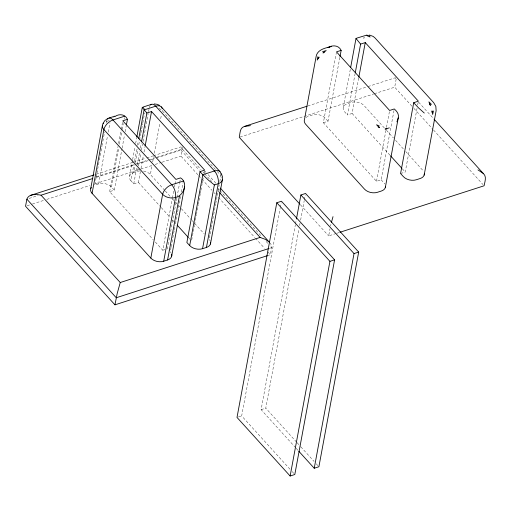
<?xml version="1.0" encoding="UTF-8"?>
<svg xmlns="http://www.w3.org/2000/svg" width="511" height="511" viewBox="0 0 511 511"><rect width="100%" height="100%" fill="white"/><g stroke="black" fill="none" stroke-linecap="round" stroke-linejoin="round"><path stroke-width="0.38" stroke-dasharray="2.56 1.92" d="M182.529 147.538L180.977 156.117L198.108 175.005M396.178 79.064L394.69 87.189L413.316 107.725M96.094 177.866L94.739 185.174L98.623 183.915A9.39 6.023 10.5 0 1 111.5 187.045L114.311 190.143L109.648 191.651L153.217 239.691M96.215 177.202L96.828 173.881M96.949 173.216L97.569 169.895M97.69 169.23L99.166 161.259M99.415 159.93L102.002 145.98M102.123 145.316L102.494 143.323M102.858 141.33L104.583 132.036M106.307 122.736L106.556 121.407A9.39 4.644 72.1 0 1 106.876 120.213M98.623 183.915L107.482 136.092M108.223 132.106L109.948 122.812M109.648 191.651L118.015 146.491M118.597 143.374L121.05 130.139M121.19 129.36L122.493 122.353M111.5 187.045L118.75 147.928M119.433 144.243L121.899 130.957M122.174 129.481L123.266 123.579M124.084 119.146L124.358 117.671M114.311 190.143L121.957 148.88M122.103 148.101L124.556 134.866M125.131 131.749L126.287 125.521M129.596 176.059L132.496 160.409M132.643 159.624L135.07 146.536M135.639 143.463L136.648 138.034M140.423 171.472L138.404 182.376L133.741 183.877L130.931 180.779L134.074 163.807M134.623 160.85L136.948 148.305M137.497 145.354L138.315 140.927M130.931 180.779A9.39 6.023 10.5 0 1 133.595 172.641L134.949 165.334M135.441 162.677L138.027 148.727M138.762 144.741L139.503 140.755M139.624 140.091L140.857 133.448M140.979 132.783L141.592 129.462M141.719 128.804L142.211 126.147M142.454 124.818L142.703 123.49M142.825 122.825L144.67 112.861M133.741 183.877L136.629 168.304M137.35 164.414L139.803 151.179M140.378 148.062L141.247 143.393M133.595 172.641L137.478 171.383L138.219 167.397M138.462 166.069L140.927 152.789M141.419 150.132L142.524 144.153M143.016 141.496L148.19 113.602M148.56 111.609L149.052 108.952M140.998 168.362L143.45 155.127M144.032 152.01L145.041 146.561M164.785 190.418L150.362 174.519L152.08 165.213M152.7 161.891L153.683 156.577M154.296 153.255L159.962 122.704M160.697 118.718L161.438 114.732M164.778 249.592L162.779 250.237L172.303 198.856M172.45 198.076L173.746 191.069M174.468 187.173L174.903 184.841M175.043 184.062L175.765 180.166M176.825 198.127L167.442 248.736L169.313 250.799M176.966 197.348L179.565 183.334M179.706 182.555L180.287 179.444M171.076 247.407L170.252 251.834A9.39 6.023 10.5 0 1 171.051 252.9M171.211 246.666L172.718 238.548M172.852 237.813L174.219 230.429M174.353 229.695L175.177 225.268M175.452 223.792L177.368 213.457M177.636 211.982L179.144 203.863M179.278 203.123L179.827 200.171M180.102 198.696L180.511 196.486M181.335 192.053L183.11 182.459M191.676 240.189L194.423 225.396M194.563 224.616L196.294 215.272M196.441 214.492L198.172 205.154M198.319 204.374L198.894 201.257M199.041 200.478L200.191 194.25M200.338 193.471L200.772 191.14M200.912 190.36L202.069 184.132M202.209 183.353L202.643 181.015M202.79 180.236L203.225 177.905M204.087 173.229L204.521 170.898M209.849 235.316L209.108 239.301A9.39 6.023 10.5 0 1 210.213 240.949M210.098 233.987L211.203 228.008M211.324 227.344L211.816 224.687M212.065 223.358L215.636 204.1M215.757 203.435L216.37 200.114M216.498 199.45L216.99 196.792M217.232 195.464L219.206 184.835M219.819 181.514L220.931 175.535A9.39 5.512 -42.2 0 0 221.014 174.909M267.349 255.685L270.383 254.708L271.763 246.813L271.347 244.961L270.166 243.051M290.018 469.239L241.671 415.922L280.149 208.303M280.296 207.517L281.171 202.816M295.633 447.738L261.102 409.656L295.371 224.757M295.518 223.971L296.386 219.27M296.578 442.136L265.765 408.155L298.871 229.522M299.599 225.6L300.034 223.25M300.615 220.12L304.243 200.529M304.39 199.75L305.259 195.049M394 110.497L381.155 179.808L376.492 181.309L323.361 122.723L336.353 52.639M323.361 122.723L328.024 121.216L339.872 57.296M343.309 107.131L350.361 69.106M358.684 78.023L352.117 113.448L347.454 114.949L355.158 73.367M336.212 233.476L328.669 235.91L329.978 228.826M376.492 181.309L385.914 130.484M386.482 127.405L389.484 111.232M400.586 173.542L405.249 172.041L417.091 108.121M417.666 105.042L418.234 101.957M363.953 37.277L363.73 38.491L364.765 37.035M330.553 226.06L330.962 224.323M156.168 158.078L180.939 150.087L182.037 147.098M395.45 78.886L395.789 78.081M113.033 117.811L113.359 117.568M108.498 120.781L106.556 121.407A9.39 6.023 10.5 0 0 104.614 122.314M108.741 120.705L109.226 120.545M96.279 174.194L132.464 162.524M133.211 162.281L145.98 158.161M146.734 157.918L152.763 155.976M153.517 155.727L181.041 146.855M307.769 105.981L367.23 86.8M367.984 86.557L395.488 77.691M29.108 198.434L38.07 195.547M96.355 176.749L133.722 164.695M135.217 164.216L147.915 160.115M148.663 159.879L182.293 149.033L201.085 169.761M96.426 177.343L135.045 164.887M137.229 164.184L148.158 160.658M151.071 159.719L154.712 158.544M27.064 205.754L31.618 204.291M32.372 204.042L43.748 200.376M46.782 199.399L89.993 185.461M95.302 183.749L140.033 169.32M140.793 169.077L152.169 165.411M155.197 164.427L161.265 162.472M162.025 162.23L180.977 156.117M240.017 137.076L373.567 94.005M374.32 93.756L394.69 87.189M269.45 248.346L271.692 247.624L270.172 245.944M336.966 233.233L339.227 232.505M238.343 416.995L241.671 415.922M261.102 409.656L265.765 408.155M144.377 108.172L145.028 108.607M418.656 102.219L432.938 117.964M413.846 108.313L433.009 129.443M433.539 130.03L483.029 184.605M384.368 127.967L364.075 105.592A9.39 6.023 10.5 0 0 351.191 102.456L347.308 103.714A9.39 6.023 10.5 0 0 344.644 111.852L347.454 114.949M386.508 130.324L393.444 137.983M395.584 140.333L403.594 149.174M405.734 151.524L422.821 170.374A9.39 6.023 10.5 0 1 423.625 171.44M352.117 113.448L389.995 155.223M402.298 168.783L405.249 172.041M328.024 121.216L325.213 118.118A9.39 6.023 10.5 0 0 312.336 114.988L308.446 116.246A9.39 6.023 10.5 0 0 305.948 117.562M381.155 179.808L383.965 182.906A9.39 6.023 10.5 0 1 384.764 183.973M300.462 204.809L328.669 235.91M158.959 108.441A9.39 6.023 10.5 0 1 162.179 110.746L215.68 169.754M217.258 171.485L220.931 175.535M204.943 171.147L206.003 172.316M208.124 174.647L216.051 183.392M203.116 171.996L204.132 173.12M204.643 173.676L209.216 178.722M210.232 179.84L211.752 181.52M218.357 188.802L219.372 189.926M219.883 190.482L261.536 236.421M266.103 241.46L268.141 243.702M180.939 150.087L199.252 170.278M218.056 191.018L219.047 192.11M198.645 175.599L201.321 178.55M201.858 179.137L212.027 190.36M214.166 192.717L215.24 193.899M218.453 197.444L254.855 237.589M255.391 238.177L264.494 248.212M267.707 251.757L270.383 254.708M165.315 191.005L171.722 198.076M172.258 198.664L174.928 201.609M175.465 202.196L178.135 205.141M178.665 205.729L179.731 206.91M181.335 208.673L191.484 219.864M192.021 220.452L194.154 222.809M194.691 223.396L204.304 234M138.404 182.376L160.716 206.981M161.252 207.568L170.284 217.526M172.405 219.871L175.062 222.802M188.878 238.037L189.939 239.205M155.344 242.035L162.779 250.237M297.108 442.724L300.296 446.237M300.832 446.825L314.112 461.471M316.239 463.816L317.829 465.572M296.169 448.326L298.29 450.67M292.145 471.583L293.742 473.339M137.478 171.383A9.39 6.023 10.5 0 1 139.816 170.91M143.521 171.064A9.39 6.023 10.5 0 1 150.362 174.513M162.262 110.121A9.39 5.512 -42.2 0 1 162.179 110.746M149.295 107.623A9.39 4.644 72.1 0 1 149.857 105.892"/><path stroke-width="0.77" d="M433.437 110.976L432.657 114.502L432.012 110.868L432.14 112.586M141.534 141.834L146.874 113.027L142.288 107.387L143.348 107.559M385.3 187.626L398.267 117.875C399.238 114.266 396.836 111.194 394.288 108.958L389.625 110.465L336.493 51.873L341.156 50.365C338.557 44.891 332.278 44.974 327.698 47.619L331.371 46.316M103.554 123.189A9.39 6.023 10.5 0 0 103.893 129.545L162.645 194.333A9.39 6.023 10.5 0 0 175.522 197.463C183.411 196.064 188.706 182.887 180.575 177.885L175.912 179.393L122.781 120.8L127.443 119.293C125.252 114.113 118.999 113.583 114.949 116.514M102.411 125.438L90.734 188.591M142.288 107.387L136.795 137.248M356.621 38.427L356.001 38.459L350.648 67.541M171.587 256.554L184.554 186.802M210.449 244.022L222.413 179.648M92.785 178.518L41.059 195.202C36.383 194.154 28.827 193.637 26.866 199.162L25.55 206.246L114.956 304.837L267.349 255.685M171.587 254.082A9.39 6.023 10.5 0 1 167.589 259.971L163.705 261.23A9.39 6.023 10.5 0 1 150.822 258.1L92.076 193.318L103.893 129.545A9.39 5.512 -42.2 0 1 112.976 119.957L124.633 116.195M126.434 124.741L127.443 119.293M138.73 138.711L144.064 109.929L155.721 106.173A9.39 5.512 -42.2 0 1 162.115 108.319M114.956 304.837L117.147 293.684L120.245 282.526L260.125 237.411L265.528 239.435L269.559 242.374L220.279 188.061M145.188 145.782L151.537 111.526L146.874 113.027M150.822 258.1L162.645 194.333A9.39 5.512 -42.2 0 1 171.728 184.746L183.436 181.041M163.705 261.23L175.522 197.463A9.39 4.644 72.1 0 0 171.728 184.746L112.976 119.957A9.39 4.644 72.1 0 0 107.399 119.197M167.589 259.971L179.406 196.211M151.537 111.526L204.668 170.118L200.005 171.619L186.873 242.47L189.683 245.567A9.39 6.023 10.5 0 0 202.56 248.697L206.444 247.439A9.39 6.023 10.5 0 0 210.589 242.169M189.683 245.567L202.81 174.717L200.005 171.619M202.56 248.697L214.377 184.931L218.267 183.679A9.39 6.023 10.5 0 0 222.036 177.183M206.444 247.439L218.267 183.679A9.39 4.644 72.1 0 0 214.467 170.961L155.721 106.173A9.39 4.644 72.1 0 0 150.47 104.998M276.796 202.752L237.008 417.43L290.139 476.016L294.802 474.515L334.59 259.844L281.459 201.251L276.796 202.752L329.927 261.345L290.139 476.016M296.533 218.491L300.89 194.985L305.552 193.477L358.684 252.07L318.896 466.747L314.233 468.248L298.826 451.258M340.013 56.529L341.156 50.365M355.305 72.594L360.587 44.099L356.001 38.459M358.824 77.25L365.25 42.598L360.587 44.099M314.233 468.248L354.021 253.577L300.89 194.985M365.25 42.598L418.381 101.191L413.718 102.692L400.586 173.542L403.396 176.64A9.39 6.023 10.5 0 0 416.273 179.77L420.157 178.511A9.39 6.023 10.5 0 0 424.354 173.868M424.162 175.094L436.126 110.721L435.845 106.409L433.73 102.705L374.978 37.916L373.171 36.415L369.434 35.029M331.435 222.419L333.012 216.651M398.267 117.875L396.913 121.874M317.88 56.657L317.178 60.106L319.075 57.085L318.264 58.573M102.986 123.547L104.857 120.583L107.687 118.533M324.498 51.994L322.971 52.972L326.222 50.551L322.588 51.649M307.028 106.218L244.392 126.428C239.627 127.763 240.144 133.505 239.263 137.318L299.931 204.221M329.25 47.255L331.141 46.399M108.977 118.047L114.822 116.163M142.997 107.074L151.722 104.263M328.535 47.236C323.444 48.436 317.056 50.525 316.124 56.51L304.447 119.663A9.39 6.023 10.5 0 0 305.789 124.384L364.535 189.172A9.39 6.023 10.5 0 0 377.418 192.302L381.302 191.044A9.39 6.023 10.5 0 0 385.492 186.4M356.71 38.146L367.019 35.023M30.679 195.355L94.056 174.909M268.703 248.589L116.265 297.753L26.866 199.162M339.981 232.256L484.096 185.78C484.754 181.769 487.047 176.665 483.272 173.446L433.992 119.133M329.927 261.345L334.59 259.844M354.021 253.577L358.684 252.07M244.392 126.428L250.486 125.642M389.331 127.878L385.096 129.059L386.897 129.008M154.156 103.912L157.299 104.353L159.458 105.343M477.977 169.895L483.272 173.446M379.347 126.032L376.505 124.761L379.571 127.718L378.063 126.862M367.977 35.968L366.936 35.444L370.124 37.047L368.763 35.278M214.377 184.931L208.328 180.051L202.81 174.717L214.467 170.961A9.39 5.512 -42.2 0 1 221.039 174.289M424.283 113.046L418.547 107.885L413.718 102.692M220.017 171.632L161.265 106.844M390.487 155.759L401.806 168.24M219.545 192.66L260.125 237.411M177.189 225.147L188.348 237.449M41.059 195.202L120.245 282.526M431.437 104.365L428.876 101.836L430.383 105.413L429.54 103.854M221.461 173.702L222.483 177.042M92.076 193.311A9.39 6.023 10.5 0 1 91.316 187.46"/></g></svg>
